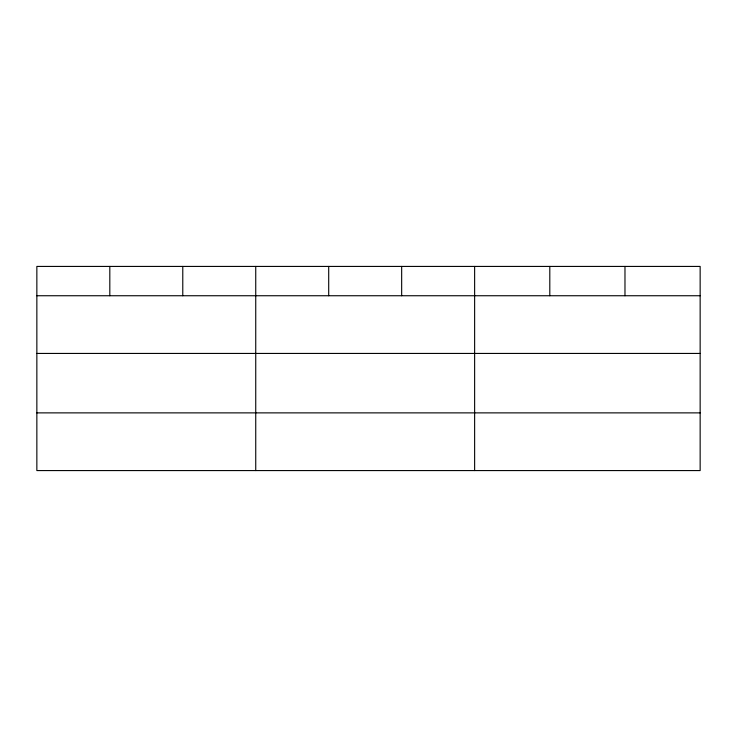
<?xml version="1.0" encoding="UTF-8"?>
<svg xmlns="http://www.w3.org/2000/svg" width="737" height="737" viewBox="0 0 737 737"><rect width="100%" height="100%" fill="white"/><g stroke="black" fill="none" stroke-linecap="round" stroke-linejoin="round"><path stroke-width="1.11" d="M700.15 353.438L700.15 266.425L36.85 266.425L36.85 470.575L700.15 470.575L700.15 353.438L36.85 353.438M36.85 295.74L700.15 295.74M36.85 412.877L700.15 412.877M624.976 266.425L624.976 295.74M549.802 266.425L549.802 295.74M474.628 266.425L474.628 470.575M401.665 266.425L401.665 295.74M328.702 266.425L328.702 295.74M255.739 266.425L255.739 470.575M182.776 266.425L182.776 295.74M109.813 266.425L109.813 295.74"/></g></svg>
